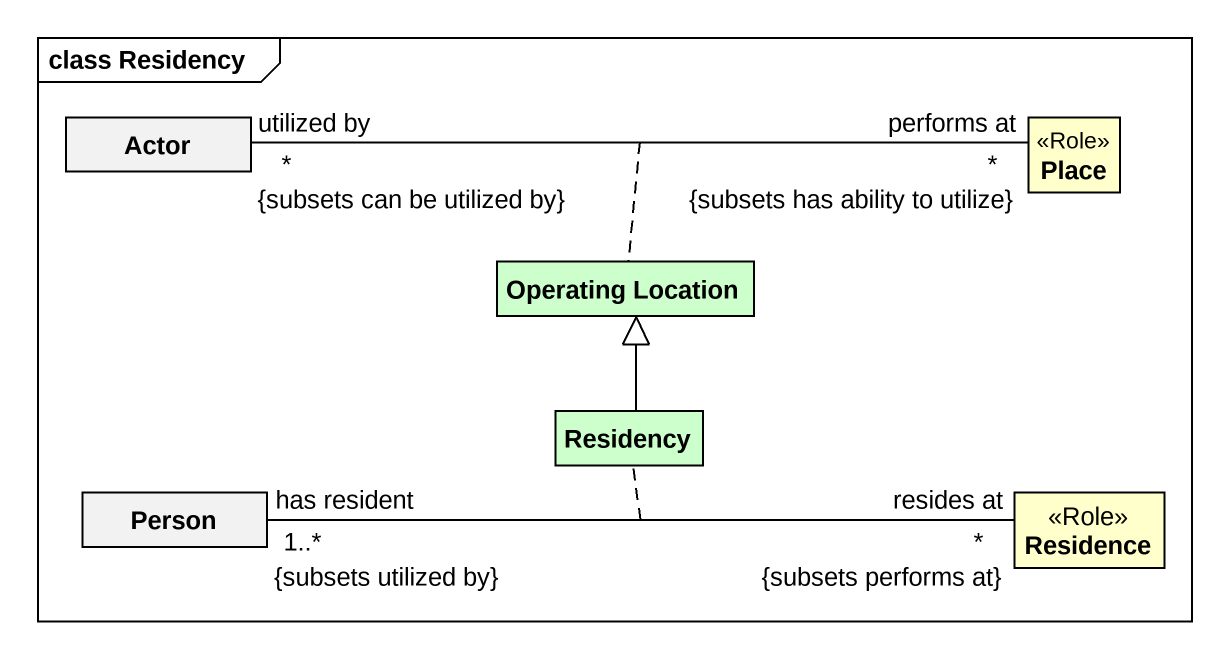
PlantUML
@startuml
mainframe class Residency
hide circle
hide empty members
class "Actor" as Actor_
class Place <<Role>> #FFFFCC
class "Operating Location" as Operating_Location #CCFFCC
class Residency #CCFFCC
class "Person" as Person_
class Residence <<Role>> #FFFFCC
Actor_ "utilized by\n*\n{subsets can be utilized by}" -right- "performs at\n*\n{subsets has ability to utilize}" Place
(Actor_, Place) .. Operating_Location
Residency -up-|> Operating_Location
Person_ "has resident\n1..*\n{subsets utilized by}" -right- "resides at\n*\n{subsets performs at}" Residence
(Person_, Residence) .. Residency
@enduml
